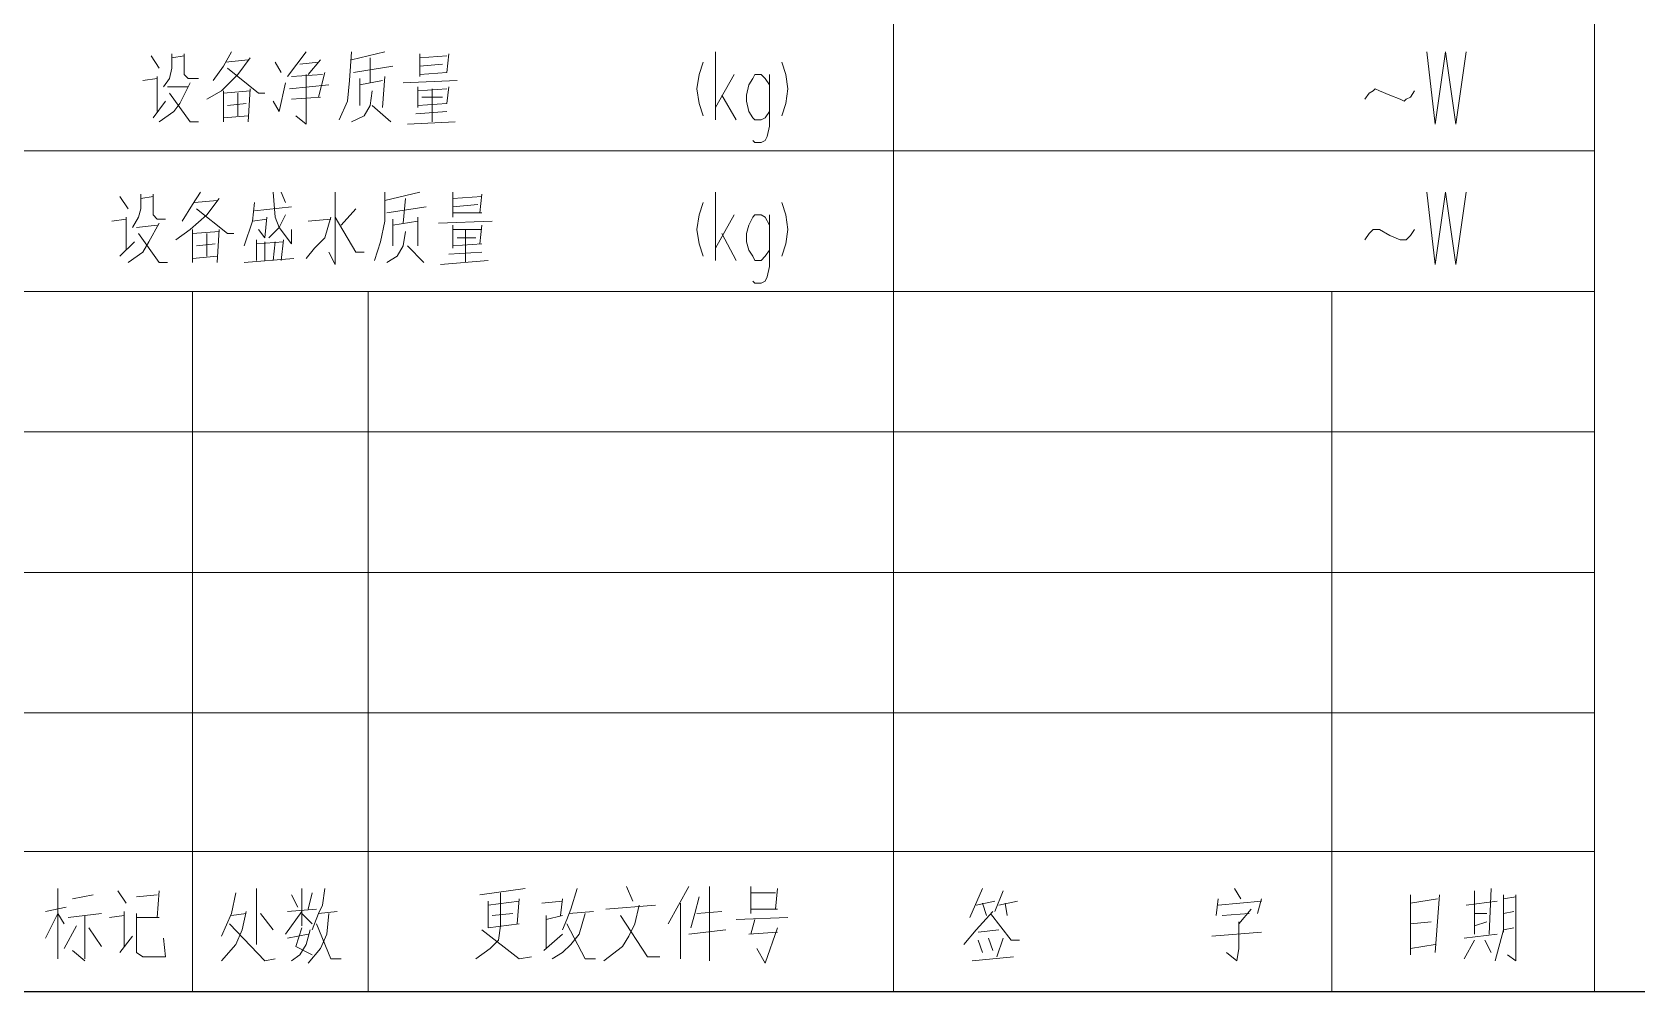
# Model space of a CAD drawing. Header units: inches. Extents: x -244 to 17, y 0 to 370.
# Drawn here: x -83.27 to -33.99, y 36.9 to 66.4 of the extents above; entities that cross this region are included whole.
import ezdxf

# ---------------------------------------------------------------- set-up
doc = ezdxf.new("R2010")
doc.units = ezdxf.units.IN
doc.header["$MEASUREMENT"] = 0
doc.layers.add('图层 1', color=7, linetype='Continuous')

# ---------------------------------------------------------------- blocks, each defined once
blk = doc.blocks.new('block 2')
at = {"layer": '图层 1', "color": 7, "lineweight": 25, "true_color": 0xffffff}
blk.add_lwpolyline([(57.023, 7.556), (57.023, 104.331)], dxfattribs=at)
at = {"layer": '图层 1', "color": 7, "lineweight": 13, "true_color": 0xffffff}
for points in [[(61.341, 55.944), (61.341, 104.331)], [(65.596, 55.944), (65.596, 104.331)], [(69.914, 55.944), (69.914, 104.331)], [(74.232, 55.944), (74.232, 104.331)], [(78.55, 55.944), (78.55, 104.331)], [(82.868, 55.944), (82.868, 104.331)], [(78.55, 98.997), (57.023, 98.997)], [(78.55, 93.599), (57.023, 93.599)], [(87.122, 77.47), (57.023, 77.47)], [(78.55, 64.008), (57.023, 64.008)], [(185.992, 55.944), (57.023, 55.944)]]:
    blk.add_lwpolyline(points, dxfattribs=at)
at = {"layer": '图层 1', "color": 7, "lineweight": 20, "true_color": 0xffffff}
for points in [[(59.119, 102.934), (59.436, 103.124), (58.674, 103.505)], [(59.627, 102.87), (59.5, 103.505)], [(60.198, 103.124), (58.039, 103.124)], [(57.975, 102.299), (58.293, 102.679)], [(59.055, 102.553), (58.357, 102.934)], [(59.309, 102.807), (59.436, 101.791)], [(59.881, 102.679), (60.008, 102.044)], [(58.039, 102.299), (59.372, 102.299)], [(58.992, 102.172), (58.42, 101.791)], [(59.372, 101.092), (59.309, 101.537)], [(58.738, 100.838), (58.23, 101.219)], [(58.42, 101.092), (59.5, 101.092)], [(60.135, 101.282), (59.753, 101.029)], [(80.074, 100.775), (79.629, 101.219)], [(79.819, 101.029), (80.836, 101.029)], [(80.772, 101.029), (80.708, 101.473)], [(81.471, 101.219), (81.09, 100.965)], [(59.436, 100.711), (58.23, 100.711), (58.103, 100.521)], [(59.309, 100.013), (59.309, 100.711)], [(59.944, 100.711), (60.008, 100.076)], [(80.645, 100.013), (80.074, 100.33), (79.756, 100.521), (79.439, 100.965)], [(80.328, 100.647), (79.439, 100.013), (79.439, 99.759)], [(81.09, 100.584), (80.836, 100.647), (80.518, 100.838)], [(80.518, 100.711), (80.582, 100.076)], [(81.534, 100.584), (81.09, 100.584)], [(81.407, 100.584), (81.471, 100.203)], [(58.103, 100.521), (58.103, 99.822)], [(60.135, 100.013), (59.309, 100.076)], [(81.534, 100.203), (81.217, 100.203), (80.899, 100.203), (80.772, 100.076), (80.772, 99.822)], [(84.392, 99.822), (83.883, 100.203)], [(84.074, 100.076), (85.154, 100.076)], [(85.09, 100.076), (85.027, 100.521)], [(85.789, 100.266), (85.408, 100.013)], [(58.103, 99.822), (58.674, 99.885)], [(84.963, 99.06), (84.328, 99.378), (84.074, 99.568), (83.757, 100.013)], [(84.646, 99.695), (83.757, 99.06), (83.757, 98.806)], [(85.408, 99.632), (85.09, 99.695), (84.836, 99.885)], [(84.836, 99.759), (84.836, 99.124)], [(85.852, 99.632), (85.408, 99.632)], [(85.725, 99.632), (85.789, 99.251)], [(81.407, 98.171), (80.899, 98.552), (80.455, 99.06), (80.137, 99.504)], [(81.217, 98.997), (80.708, 99.314)], [(85.852, 99.251), (85.535, 99.251), (85.217, 99.251), (85.09, 99.124), (85.09, 98.806)], [(80.455, 98.997), (79.439, 98.997)], [(79.629, 98.235), (79.566, 98.997)], [(79.947, 98.869), (80.01, 98.298)], [(80.328, 98.997), (80.391, 98.171)], [(81.09, 98.869), (80.328, 97.917), (80.328, 97.726)], [(81.597, 98.743), (81.217, 98.997)], [(81.28, 98.933), (81.344, 98.235)], [(58.483, 97.663), (57.975, 98.107)], [(60.071, 97.663), (59.436, 97.79), (58.738, 98.107)], [(80.455, 98.171), (79.439, 98.235)], [(80.328, 98.552), (79.629, 98.552)], [(85.725, 97.219), (85.217, 97.6), (84.709, 98.107), (84.455, 98.552)], [(85.471, 98.044), (85.027, 98.362)], [(59.119, 97.854), (57.975, 96.774), (58.039, 96.457)], [(59.5, 97.346), (58.928, 97.472), (58.483, 97.663)], [(59.372, 97.79), (59.436, 97.346)], [(84.709, 98.044), (83.757, 98.044)], [(83.947, 97.282), (83.883, 98.044)], [(84.646, 97.6), (83.947, 97.6)], [(84.265, 97.917), (84.328, 97.346)], [(84.646, 98.044), (84.709, 97.219)], [(85.408, 97.917), (84.646, 96.965), (84.646, 96.774)], [(85.916, 97.79), (85.471, 98.044)], [(85.598, 97.981), (85.661, 97.282)], [(79.439, 97.409), (79.566, 95.885)], [(81.28, 97.091), (80.708, 97.155), (79.947, 97.409)], [(80.708, 97.155), (80.772, 96.71)], [(81.026, 97.091), (81.153, 95.949)], [(84.772, 97.219), (83.757, 97.282)], [(60.198, 97.028), (58.483, 97.028)], [(59.436, 96.901), (58.928, 96.52)], [(80.137, 97.028), (79.502, 97.028)], [(79.502, 96.774), (80.074, 96.774)], [(80.01, 97.028), (80.074, 96.203)], [(80.836, 96.71), (80.2, 96.774), (80.455, 96.965)], [(80.899, 96.139), (80.518, 96.329), (80.2, 96.647)], [(59.5, 95.631), (58.801, 96.139)], [(80.074, 96.457), (79.502, 96.52)], [(80.137, 96.203), (79.502, 96.266)], [(81.597, 96.52), (80.836, 96.457), (80.518, 96.329), (80.01, 95.949), (80.455, 95.949)], [(81.28, 96.139), (81.597, 96.266)], [(84.392, 96.52), (84.074, 96.329)], [(84.074, 96.329), (84.963, 96.139)], [(85.598, 96.457), (85.281, 96.266)], [(58.928, 95.377), (58.483, 95.504), (58.166, 95.694), (57.975, 95.949)], [(58.992, 95.631), (58.42, 95.822), (58.166, 95.313)], [(58.674, 96.076), (58.801, 95.441)], [(60.198, 95.631), (59.055, 95.631)], [(59.436, 95.631), (59.119, 95.313)], [(59.5, 96.076), (59.563, 95.187)], [(60.008, 95.949), (59.627, 95.758)], [(85.217, 95.504), (83.693, 95.504), (83.947, 95.822)], [(84.455, 95.949), (84.519, 95.06)], [(84.772, 96.012), (84.9, 94.806)], [(85.916, 95.504), (85.154, 96.076)], [(85.154, 95.949), (85.217, 94.996)], [(85.535, 95.694), (85.598, 95.123)], [(59.436, 94.806), (58.801, 94.869), (58.357, 95.06), (57.912, 95.441)], [(59.119, 95.187), (58.039, 94.742), (58.039, 94.425)], [(60.198, 94.932), (59.69, 94.996), (59.436, 95.123), (58.928, 95.313)], [(59.436, 95.123), (59.5, 94.551)], [(60.071, 95.313), (59.563, 95.441)], [(80.836, 94.742), (80.2, 94.932), (79.883, 95.25), (79.566, 95.504)], [(80.708, 95.441), (80.772, 94.742)], [(85.281, 94.932), (84.519, 95.123)], [(85.661, 95.06), (85.217, 95.441)], [(81.597, 94.615), (79.375, 94.615), (79.756, 94.806)], [(80.836, 94.615), (79.756, 93.98), (79.756, 93.726)], [(81.09, 93.98), (80.582, 94.425)], [(85.916, 94.107), (85.027, 94.171), (84.392, 94.234), (83.82, 94.488)], [(84.709, 93.472), (84.265, 93.535), (83.947, 93.726), (83.757, 94.107)], [(85.09, 93.853), (84.265, 93.853)], [(85.027, 93.154), (84.9, 93.853)], [(85.281, 94.044), (85.471, 92.837)], [(85.916, 93.091), (85.661, 94.107)], [(81.597, 93.091), (80.708, 93.091), (80.074, 93.218), (79.502, 93.409)], [(84.265, 93.472), (83.757, 92.901)], [(85.154, 93.091), (84.201, 93.154)], [(84.963, 93.535), (85.725, 93.535)], [(80.391, 92.456), (79.947, 92.519), (79.629, 92.71), (79.439, 93.028)], [(80.772, 92.837), (79.947, 92.837)], [(80.708, 92.075), (80.582, 92.837)], [(80.963, 93.028), (81.153, 91.821)], [(81.597, 92.012), (81.344, 93.091)], [(79.947, 92.393), (79.439, 91.885)], [(80.645, 92.519), (81.407, 92.456)], [(83.693, 92.393), (83.757, 90.932)], [(84.963, 92.519), (85.027, 90.869)], [(80.836, 92.075), (79.947, 92.075)], [(84.011, 92.138), (84.074, 91.186)], [(84.836, 92.075), (84.201, 92.075)], [(84.836, 91.122), (84.328, 91.186), (84.265, 92.075)], [(84.519, 91.948), (84.519, 91.313)], [(84.709, 92.075), (84.772, 91.186)], [(85.852, 92.012), (85.154, 92.012)], [(85.852, 91.122), (85.281, 91.186), (85.217, 92.012)], [(85.471, 92.012), (85.535, 91.313)], [(85.725, 92.012), (85.789, 91.186)], [(79.375, 91.376), (79.502, 89.916)], [(80.645, 91.44), (80.708, 89.789)], [(84.772, 91.631), (83.757, 91.631)], [(79.693, 91.122), (79.756, 90.107)], [(80.582, 90.996), (79.883, 90.996)], [(80.01, 90.107), (79.947, 90.996)], [(80.2, 90.869), (80.2, 90.297)], [(80.455, 90.996), (80.455, 90.107)], [(81.597, 90.996), (80.836, 90.996)], [(80.963, 90.107), (80.963, 90.996)], [(81.153, 90.996), (81.217, 90.234)], [(81.407, 90.996), (81.471, 90.107)], [(60.071, 89.535), (59.055, 89.535), (58.611, 89.599), (58.357, 89.853), (58.039, 90.297)], [(80.455, 90.615), (79.439, 90.615)], [(58.928, 90.107), (58.039, 88.963), (58.103, 88.582)], [(59.817, 89.916), (58.992, 89.916)], [(58.992, 89.916), (59.119, 88.963)], [(59.372, 89.789), (59.436, 89.154)], [(59.817, 88.963), (59.69, 89.916)], [(60.198, 88.773), (60.008, 90.17)], [(80.582, 90.107), (80.01, 90.17)], [(81.534, 90.107), (80.963, 90.17)], [(59.881, 88.963), (59.119, 89.027)], [(59.753, 88.265), (59.817, 87.63)], [(59.436, 86.932), (58.801, 87.122), (58.483, 87.376), (58.23, 87.63), (58.039, 87.947)], [(58.293, 88.201), (58.801, 87.63)], [(59.372, 88.138), (58.357, 88.138)], [(59.246, 88.138), (59.372, 87.63)], [(59.119, 87.503), (58.039, 86.932), (58.039, 86.614)], [(60.198, 87.185), (59.563, 87.376), (59.246, 87.503), (58.928, 87.63)], [(59.881, 87.63), (59.372, 87.694)], [(59.436, 87.44), (59.5, 86.678)], [(59.69, 85.281), (59.119, 85.407), (58.738, 85.598), (58.42, 85.788), (57.975, 86.36)], [(59.563, 86.297), (59.69, 84.772)], [(59.372, 85.852), (58.103, 85.026), (58.103, 84.646)], [(60.261, 85.662), (59.817, 85.471)], [(60.261, 83.757), (59.119, 84.391)], [(59.753, 84.01), (58.039, 84.01)], [(58.801, 83.757), (58.928, 82.613)], [(59.944, 83.439), (59.436, 83.566), (58.992, 83.693)], [(59.436, 83.503), (59.5, 82.741)], [(81.28, 83.312), (80.899, 83.439), (80.455, 83.503), (80.01, 83.439), (79.629, 83.312)], [(85.598, 83.312), (85.217, 83.439), (84.772, 83.503), (84.328, 83.439), (83.947, 83.312)], [(60.261, 83.122), (57.975, 83.122)], [(81.597, 82.931), (79.502, 82.931)], [(80.899, 82.36), (79.883, 82.931)], [(85.916, 82.931), (83.82, 82.931)], [(85.217, 82.36), (84.201, 82.931)], [(59.246, 82.296), (59.309, 80.709)], [(80.328, 82.741), (79.502, 82.296)], [(84.582, 82.741), (83.82, 82.296)], [(58.864, 81.026), (58.801, 81.915)], [(59.246, 81.725), (58.801, 81.851)], [(60.261, 81.851), (59.436, 81.851)], [(59.563, 81.026), (59.563, 81.851)], [(60.071, 81.851), (60.071, 81.09)], [(80.582, 81.28), (80.836, 81.407), (80.899, 81.534), (80.899, 81.725), (80.836, 81.788), (80.582, 81.915), (80.328, 81.979), (80.074, 81.979), (79.819, 81.915), (79.629, 81.788), (79.502, 81.725), (79.502, 81.534), (79.629, 81.407), (79.819, 81.28)], [(84.9, 81.28), (85.09, 81.407), (85.217, 81.534), (85.217, 81.725), (85.09, 81.788), (84.9, 81.915), (84.582, 81.979), (84.392, 81.979), (84.074, 81.915), (83.883, 81.788), (83.82, 81.725), (83.82, 81.534), (83.883, 81.407), (84.074, 81.28)], [(58.992, 81.026), (57.912, 81.407), (58.357, 81.661)], [(80.899, 81.28), (79.311, 81.28), (78.994, 81.344), (78.867, 81.407), (78.804, 81.534), (78.804, 81.725), (78.867, 81.788)], [(85.217, 81.28), (83.63, 81.28), (83.312, 81.344), (83.185, 81.407), (83.122, 81.534), (83.122, 81.725), (83.185, 81.788)], [(60.198, 81.026), (59.563, 81.09)], [(79.629, 80.899), (80.01, 80.772), (80.455, 80.709), (80.899, 80.772), (81.28, 80.899)], [(83.947, 80.899), (84.328, 80.772), (84.772, 80.709), (85.217, 80.772), (85.598, 80.899)], [(57.975, 75.057), (58.103, 73.787)], [(59.5, 74.422), (58.928, 74.93), (58.483, 75.311)], [(60.198, 74.74), (59.309, 75.121)], [(59.69, 74.93), (59.817, 74.359)], [(58.611, 74.866), (58.23, 74.74)], [(58.674, 74.549), (58.293, 74.422)], [(59.436, 74.485), (58.611, 73.85), (58.611, 73.597)], [(58.864, 74.866), (58.928, 74.232)], [(59.753, 74.74), (59.372, 74.613)], [(58.674, 74.104), (58.103, 74.295)], [(59.753, 74.041), (59.372, 73.978)], [(59.5, 74.359), (60.135, 74.104)], [(59.69, 74.232), (59.817, 73.66)], [(58.738, 67.691), (58.864, 66.167)], [(59.881, 67.5), (59.372, 67.564)], [(59.182, 66.866), (58.801, 66.866), (58.357, 66.866), (57.975, 66.929), (58.23, 67.247)], [(59.372, 67.374), (59.436, 66.548)], [(59.69, 67.5), (59.817, 66.167)], [(59.563, 66.485), (59.119, 66.866)], [(60.198, 66.993), (59.881, 66.802)], [(59.881, 66.167), (59.436, 66.294)], [(80.137, 62.992), (80.328, 62.865), (80.455, 62.738), (80.455, 62.675), (80.455, 62.547), (80.264, 62.23), (80.137, 61.913)], [(84.455, 62.992), (84.646, 62.865), (84.709, 62.738), (84.772, 62.675), (84.709, 62.547), (84.582, 62.23), (84.455, 61.913)], [(80.455, 61.468), (80.264, 61.595), (80.137, 61.722), (80.137, 61.785), (80.137, 61.913)], [(84.709, 61.468), (84.519, 61.595), (84.455, 61.722), (84.392, 61.785), (84.455, 61.913)], [(60.008, 61.595), (58.166, 61.595)], [(58.357, 61.595), (58.483, 60.833)], [(59.119, 61.595), (59.182, 60.96)], [(59.753, 61.595), (59.881, 60.769)], [(60.008, 60.706), (58.23, 60.833)], [(81.597, 61.087), (79.375, 60.833), (81.597, 60.516), (79.375, 60.198), (81.597, 59.881)], [(85.916, 61.087), (83.693, 60.833), (85.916, 60.516), (83.693, 60.198), (85.916, 59.881)], [(58.611, 59.626), (58.039, 59.944)], [(58.674, 59.944), (58.801, 58.928)], [(60.135, 59.626), (58.801, 59.626)], [(59.055, 59.626), (59.182, 59.246)], [(59.436, 59.626), (59.436, 59.246)], [(59.69, 59.881), (59.817, 58.928)], [(58.611, 59.309), (58.23, 59.119)], [(60.198, 59.119), (58.801, 59.182)], [(58.928, 58.738), (57.975, 58.991)], [(60.008, 58.738), (58.864, 58.738)], [(58.928, 58.738), (58.992, 58.42)], [(59.436, 58.738), (59.5, 58.42)], [(59.881, 58.738), (59.944, 58.357)], [(60.008, 58.357), (57.975, 58.357), (58.166, 58.61)]]:
    blk.add_lwpolyline(points, dxfattribs=at)

msp = doc.modelspace()

# ---------------------------------------------------------------- block references
at = {"layer": '图层 1', "rotation": 90}
msp.add_blockref('block 2', (20.648, -20.119), dxfattribs=at)

doc.saveas('drawing.dxf')
